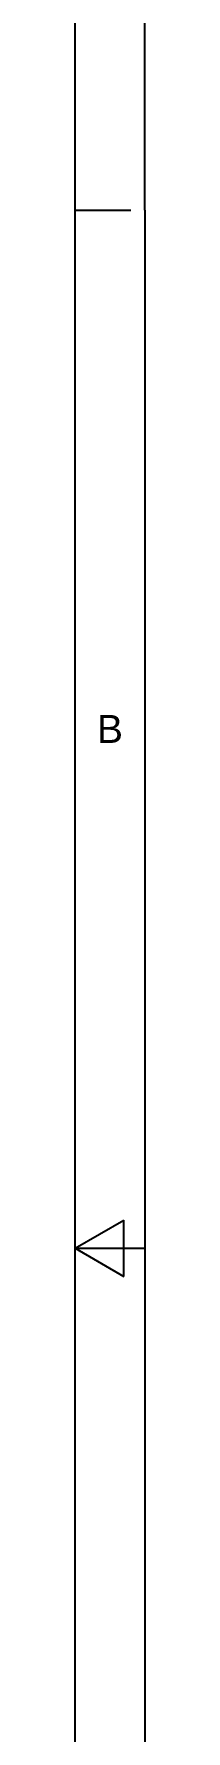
# Model space of a CAD drawing. Header units: millimetres. Extents: x -992 to 1678, y 98 to 1000.
# Drawn here: x -576.9 to -571.9, y 817.2 to 938.6 of the extents above; entities that cross this region are included whole.
import ezdxf

# ---------------------------------------------------------------- set-up
doc = ezdxf.new("R2010")
doc.units = ezdxf.units.MM
doc.layers.add('3', color=3, linetype='Continuous')
doc.styles.add('STYLE3', font='arial.ttf')

msp = doc.modelspace()

# ---------------------------------------------------------------- linework, layer by layer
at = {"layer": '3', "color": 0}
for p, q in [((-571.9486804, 926.00364879), (-571.9486804, 1000.25364879)), ((-571.9486804, 926.00364879), (-571.9486804, 1000.25364879)), ((-576.9486804, 708.25364879), (-576.9486804, 995.25364879)), ((-576.9486804, 926.00364879), (-572.9486804, 926.00364879)), ((-571.9486804, 926.00364879), (-571.9486804, 851.75364879)), ((-576.9486804, 851.75364879), (-573.4486804, 853.77437473)), ((-573.4486804, 849.73292284), (-573.4486804, 853.77437473)), ((-576.9486804, 851.75364879), (-571.9486804, 851.75364879)), ((-576.9486804, 851.75364879), (-573.4486804, 849.73292284)), ((-571.9486804, 851.75364879), (-571.9486804, 777.50364879)), ((-571.9486804, 851.75364879), (-571.9486804, 777.50364879))]:
    msp.add_line(p, q, dxfattribs=at)

# ---------------------------------------------------------------- texts
at = {"layer": '3', "color": 0, "style": 'STYLE3'}
msp.add_text('B', height=2, dxfattribs=at).set_placement((-575.38196423, 887.90277459))

doc.saveas('drawing.dxf')
